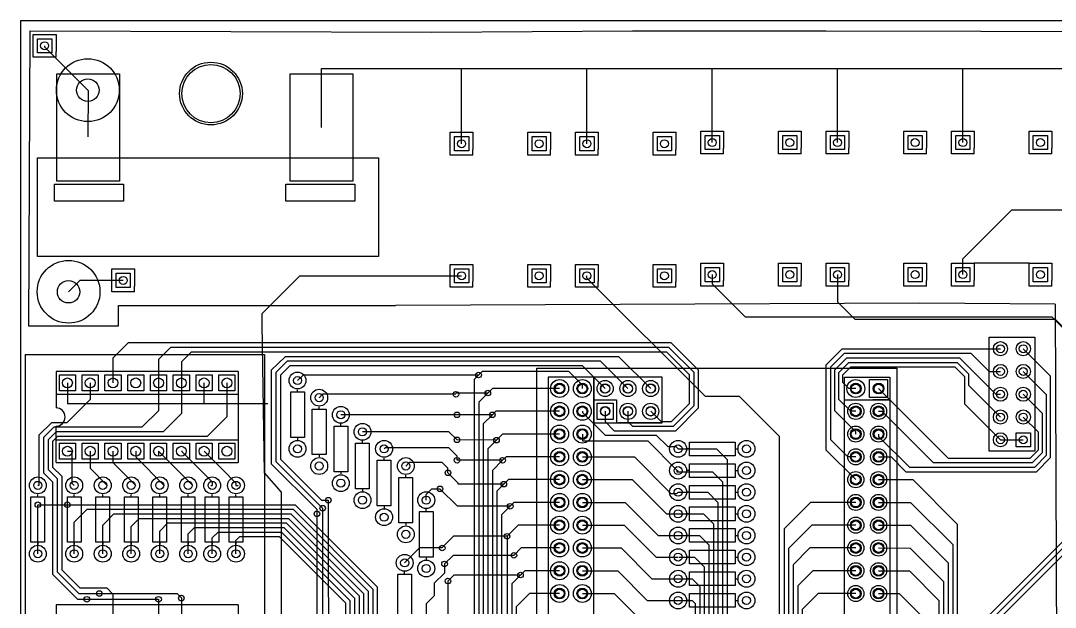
# Model space of a CAD drawing. Header units: millimetres. Extents: x 7 to 471, y -359 to -66.
# Drawn here: x 7.1 to 122.4, y -131.3 to -65.9 of the extents above; entities that cross this region are included whole.
import ezdxf

# ---------------------------------------------------------------- set-up
doc = ezdxf.new("R2010")
doc.units = ezdxf.units.MM

msp = doc.modelspace()

# ---------------------------------------------------------------- linework, layer by layer
for points in [[(7.11, -65.91), (471.11, -65.91)], [(7.11, -203.91), (7.11, -65.91)], [(8.13, -67.06), (8, -99.95)], [(8.13, -67.06), (52.96, -67.18), (75.31, -67.06), (96.9, -67.06), (165.86, -67.18), (165.99, -67.18)], [(11.05, -69.98), (8.51, -69.98), (8.51, -67.44), (11.05, -67.44), (11.05, -69.34)], [(9.78, -68.71), (9.78, -68.83), (14.6, -73.66)], [(11.05, -69.98), (11.05, -69.34)], [(40.64, -77.83), (40.64, -71.25), (155.83, -71.25)], [(56.26, -79.63), (56.26, -71.25)], [(70.23, -79.63), (70.23, -71.25)], [(84.2, -79.5), (84.2, -71.25)], [(98.17, -79.5), (98.17, -71.25)], [(112.14, -79.5), (112.14, -71.25)], [(14.6, -73.66), (14.64, -73.7), (14.6, -78.87)], [(57.53, -80.9), (54.99, -80.9), (54.99, -78.36), (57.53, -78.36), (57.53, -80.26)], [(66.17, -80.9), (63.63, -80.9), (63.63, -78.36), (66.17, -78.36), (66.17, -80.26)], [(71.5, -80.9), (68.96, -80.9), (68.96, -78.36), (71.5, -78.36), (71.5, -80.26)], [(80.14, -80.9), (77.6, -80.9), (77.6, -78.36), (80.14, -78.36), (80.14, -80.26)], [(85.47, -80.77), (82.93, -80.77), (82.93, -78.23), (85.47, -78.23), (85.47, -80.14)], [(94.11, -80.77), (91.57, -80.77), (91.57, -78.23), (94.11, -78.23), (94.11, -80.14)], [(99.44, -80.77), (96.9, -80.77), (96.9, -78.23), (99.44, -78.23), (99.44, -80.14)], [(108.08, -80.77), (105.54, -80.77), (105.54, -78.23), (108.08, -78.23), (108.08, -80.14)], [(113.41, -80.77), (110.87, -80.77), (110.87, -78.23), (113.41, -78.23), (113.41, -80.14)], [(122.05, -80.77), (119.51, -80.77), (119.51, -78.23), (122.05, -78.23), (122.05, -80.14)], [(57.53, -80.9), (57.53, -80.26)], [(66.17, -80.9), (66.17, -80.26)], [(71.5, -80.9), (71.5, -80.26)], [(80.14, -80.9), (80.14, -80.26)], [(85.47, -80.77), (85.47, -80.14)], [(94.11, -80.77), (94.11, -80.14)], [(99.44, -80.77), (99.44, -80.14)], [(108.08, -80.77), (108.08, -80.14)], [(113.41, -80.77), (113.41, -80.14)], [(122.05, -80.77), (122.05, -80.14)], [(112.14, -94.23), (112.14, -92.46), (117.6, -87), (163.2, -87)], [(57.53, -95.63), (54.99, -95.63), (54.99, -93.09), (57.53, -93.09), (57.53, -95)], [(66.17, -95.63), (63.63, -95.63), (63.63, -93.09), (66.17, -93.09), (66.17, -95)], [(71.5, -95.63), (68.96, -95.63), (68.96, -93.09), (71.5, -93.09), (71.5, -95)], [(80.14, -95.63), (77.6, -95.63), (77.6, -93.09), (80.14, -93.09), (80.14, -95)], [(85.47, -95.5), (82.93, -95.5), (82.93, -92.96), (85.47, -92.96), (85.47, -94.87)], [(94.11, -95.5), (91.57, -95.5), (91.57, -92.96), (94.11, -92.96), (94.11, -94.87)], [(99.44, -95.5), (96.9, -95.5), (96.9, -92.96), (99.44, -92.96), (99.44, -94.87)], [(108.08, -95.5), (105.54, -95.5), (105.54, -92.96), (108.08, -92.96), (108.08, -94.87)], [(113.41, -95.5), (110.87, -95.5), (110.87, -92.96), (113.41, -92.96), (113.41, -94.87)], [(119.51, -92.96), (113.41, -92.96)], [(122.05, -95.5), (119.51, -95.5), (119.51, -92.96), (122.05, -92.96), (122.05, -94.87)], [(19.81, -96.14), (17.27, -96.14), (17.27, -93.6), (19.81, -93.6), (19.81, -95.5)], [(36.2, -186.37), (36.2, -118.49), (34.29, -116.33), (34.04, -99.7), (34.04, -98.55), (38.23, -94.36), (56.26, -94.36)], [(91.69, -155.19), (91.69, -112.27), (87.25, -107.82), (83.44, -107.82), (70.23, -94.62), (70.23, -94.36)], [(84.2, -94.23), (84.2, -95.25), (87.88, -98.93), (122.05, -98.93), (124.84, -101.73), (124.71, -130.68), (124.84, -111.25)], [(98.17, -94.23), (98.17, -97.28), (100.08, -99.19), (122.43, -99.19), (128.02, -104.77), (162.05, -104.77), (188.34, -131.06), (195.48, -131.06), (200.41, -130.81)], [(18.54, -94.87), (13.72, -94.87), (12.45, -96.14)], [(19.81, -96.14), (19.81, -95.5)], [(57.53, -95.63), (57.53, -95)], [(66.17, -95.63), (66.17, -95)], [(71.5, -95.63), (71.5, -95)], [(80.14, -95.63), (80.14, -95)], [(85.47, -95.5), (85.47, -94.87)], [(94.11, -95.5), (94.11, -94.87)], [(99.44, -95.5), (99.44, -94.87)], [(108.08, -95.5), (108.08, -94.87)], [(113.41, -95.5), (113.41, -94.87)], [(122.05, -95.5), (122.05, -94.87)], [(18.03, -99.95), (18.03, -97.92), (18.03, -97.66), (48.89, -97.66), (48.89, -97.66), (48.89, -97.66)], [(122.43, -97.54), (107.31, -97.41), (48.89, -97.66)], [(122.43, -97.54), (122.7, -164.97)], [(8, -99.95), (9.14, -99.95), (17.78, -99.95), (17.91, -99.95), (18.03, -99.95)], [(72.26, -109.47), (72.26, -110.62), (73.28, -111.63), (80.14, -111.63), (82.68, -109.09), (82.68, -104.9), (79.63, -101.85), (19.09, -101.85), (17.4, -103.55), (17.4, -106.3)], [(74.8, -109.47), (74.8, -110.62), (75.31, -111.12), (79.88, -111.12), (82.17, -108.84), (82.17, -105.16), (79.37, -102.36), (23.82, -102.36), (22.48, -103.71), (22.48, -106.3)], [(100.2, -117.09), (96.9, -113.79), (96.9, -104.27), (98.68, -102.49), (116.33, -102.49)], [(102.74, -114.55), (104.14, -114.55), (105.79, -116.21), (120.33, -116.21), (121.92, -114.62), (121.92, -105.54), (118.87, -102.49)], [(7.62, -103.12), (7.62, -123.95), (7.62, -310.01)], [(34.29, -103.12), (34.29, -161.04), (34.29, -194.06), (34.29, -274.07), (34.29, -310.01), (7.62, -310.01)], [(7.62, -103.12), (34.29, -103.12)], [(77.34, -109.47), (78.49, -110.62), (79.67, -110.6), (81.66, -108.6), (81.66, -105.41), (79.12, -102.87), (26.12, -102.87), (25.02, -103.97), (25.02, -106.3)], [(77.34, -106.93), (73.79, -103.38), (36.58, -103.38), (35.05, -104.9), (35.05, -115.32), (40.13, -120.4), (40.13, -120.9)], [(100.2, -114.55), (99.31, -114.55), (97.41, -112.65), (97.41, -104.52), (98.93, -103), (113.03, -103), (115.06, -105.03), (116.33, -105.03)], [(100.2, -112.01), (100.2, -111.75), (97.86, -109.41), (97.86, -104.83), (99.19, -103.5), (111.76, -103.5), (115.82, -107.57), (116.33, -107.57)], [(74.8, -106.93), (71.75, -103.89), (36.83, -103.89), (35.56, -105.16), (35.56, -115.06), (40.77, -120.27)], [(72.26, -106.93), (69.72, -104.39), (37.13, -104.39), (36.07, -105.44), (36.07, -114.81), (40.64, -119.38), (41.4, -119.38)], [(64.64, -159.26), (64.64, -104.65)], [(64.64, -104.65), (104.77, -104.65), (104.77, -159.64)], [(100.2, -109.47), (99.65, -109.47), (98.32, -108.14), (98.32, -105.14), (99.44, -104.01), (111.51, -104.01), (112.78, -105.28), (112.78, -106.55), (116.33, -110.11)], [(100.2, -106.93), (99.44, -106.93), (98.77, -106.26), (98.77, -105.4), (99.65, -104.52), (111.25, -104.52), (112.32, -105.59), (112.32, -108.64), (116.33, -112.65)], [(31.37, -105.03), (11.05, -105.03)], [(11.05, -105.03), (11.05, -107.57)], [(31.37, -105.03), (31.37, -107.57)], [(58.15, -105.43), (38.59, -105.43), (37.97, -106.04)], [(69.72, -106.93), (69.72, -106.55), (68.2, -105.03), (58.55, -105.03), (57.66, -105.92), (57.66, -154.56), (53.98, -158.24), (53.98, -174.75), (63.88, -184.66), (70.36, -184.66), (78.49, -192.79), (89.15, -192.79), (91.95, -195.58), (91.95, -197.1), (93.73, -198.88), (93.73, -200.79), (92.58, -201.93), (91.53, -201.93)], [(78.61, -110.74), (78.61, -105.66), (70.99, -105.66), (70.99, -110.74), (78.61, -110.74), (73.74, -110.74)], [(98.93, -108.2), (98.93, -105.66), (104.01, -105.66), (104.01, -108.2), (102.11, -108.2)], [(102.74, -112.01), (102.74, -112.27), (106.17, -115.7), (120.14, -115.7), (121.47, -114.37), (121.47, -107.62), (118.87, -105.03)], [(14.86, -106.3), (14.86, -108.15), (12.27, -110.74), (10.54, -110.74), (9.14, -112.14), (9.14, -117.73), (9.02, -117.73)], [(22.48, -106.3), (22.48, -109.4), (20.62, -111.25), (10.79, -111.25), (9.65, -112.39), (9.65, -116.33), (10.67, -117.35), (10.67, -127.63), (13.46, -130.43), (14.48, -130.43)], [(25.02, -106.3), (25.02, -109.71), (22.99, -111.76), (11.05, -111.76), (10.16, -112.65), (10.16, -115.95), (11.18, -116.97), (11.18, -127.38), (13.59, -129.79), (15.87, -129.79)], [(30.1, -106.3), (30.1, -110.07), (27.9, -112.27), (11.23, -112.27), (10.71, -112.79), (10.67, -112.79), (10.67, -115.7), (11.68, -116.71), (11.68, -127.13), (13.72, -129.16), (16.71, -129.16), (17.4, -129.85), (17.4, -132.33)], [(12.32, -106.3), (12.32, -108.59), (27.56, -108.59), (27.56, -106.3)], [(37.97, -107.31), (37.97, -107.06)], [(67.18, -106.93), (59.69, -106.93), (59.18, -107.44)], [(102.74, -106.93), (110.49, -114.68), (119.63, -114.68), (120.56, -113.75), (120.56, -111.79), (118.87, -110.11)], [(155.83, -106.55), (125.73, -106.55), (124.59, -107.7), (124.59, -122.7), (112.78, -134.52), (112.78, -147.96), (124.59, -159.77), (124.59, -208.15), (127.13, -210.69), (131.95, -210.69), (132.08, -210.82)], [(153.42, -107.19), (125.98, -107.19), (125.09, -108.08), (125.09, -122.92), (113.28, -134.73), (113.28, -147.69), (125.09, -159.5), (125.09, -207.9), (127.38, -210.18), (134.49, -210.18), (134.75, -210.44)], [(11.05, -107.57), (31.37, -107.57)], [(11.05, -107.57), (11.05, -109.09)], [(31.37, -107.57), (31.37, -112.65)], [(37.21, -107.31), (37.97, -107.31)], [(37.21, -112.39), (37.21, -107.31)], [(37.97, -107.31), (38.74, -107.31)], [(38.74, -107.31), (38.74, -112.39)], [(55.63, -107.57), (40.77, -107.57), (40.39, -107.95)], [(59.18, -107.44), (58.17, -108.46), (58.17, -154.81), (54.48, -158.5), (54.48, -174.5), (64.13, -184.15), (70.61, -184.15), (78.74, -192.28), (89.41, -192.28), (92.46, -195.33), (92.46, -196.85), (94.23, -198.63), (94.23, -201.17), (88.9, -206.5), (88.9, -211.96), (101.35, -224.41), (101.35, -234.19), (106.93, -239.78), (106.93, -248.92), (95.12, -260.73), (95.12, -295.27)], [(59.18, -107.44), (55.63, -107.44), (55.63, -107.44)], [(70.99, -108.2), (73.53, -108.2), (73.53, -110.74)], [(98.93, -108.2), (102.11, -108.2)], [(102.74, -109.47), (103.12, -109.47), (108.84, -115.19), (119.89, -115.19), (121.01, -114.07), (121.01, -109.71), (118.87, -107.57)], [(151.76, -107.95), (151.51, -107.7), (126.24, -107.7), (125.6, -108.33), (125.6, -123.19), (113.79, -135), (113.79, -147.45), (125.6, -159.26), (125.6, -207.64), (127.63, -209.68), (135.51, -209.68), (136.4, -210.57), (136.4, -212.85)], [(27.56, -108.59), (34.67, -108.59)], [(39.62, -109.22), (40.39, -109.22)], [(39.62, -114.3), (39.62, -109.22)], [(40.39, -109.22), (40.39, -108.97)], [(40.39, -109.22), (41.15, -109.22)], [(41.15, -109.22), (41.15, -114.3)], [(67.18, -109.47), (60.07, -109.47), (59.69, -109.86)], [(69.72, -109.47), (69.72, -109.6), (72.26, -112.14), (77.96, -112.14), (79.25, -113.41), (80.14, -113.41), (80.39, -113.66)], [(55.75, -109.86), (42.8, -109.86)], [(59.69, -109.86), (58.67, -110.87), (58.67, -155.07), (54.99, -158.75), (54.99, -174.24), (64.39, -183.64), (70.87, -183.64), (78.99, -191.77), (89.66, -191.77), (91.19, -193.29)], [(59.69, -109.86), (55.75, -109.86)], [(11.05, -112.65), (11.05, -111.12)], [(42.04, -111.12), (42.8, -111.12)], [(42.04, -116.21), (42.04, -111.12)], [(42.8, -111.12), (42.8, -110.87)], [(42.8, -111.12), (43.56, -111.12)], [(43.56, -111.12), (43.56, -116.21)], [(55.75, -112.65), (54.84, -111.76), (45.21, -111.76)], [(11.05, -115.19), (11.05, -112.65)], [(11.05, -112.65), (31.37, -112.65)], [(31.37, -112.65), (31.37, -115.19)], [(37.97, -112.39), (37.21, -112.39)], [(37.97, -112.39), (37.97, -112.65)], [(38.74, -112.39), (37.97, -112.39)], [(45.21, -113.03), (45.21, -112.78)], [(60.15, -112.69), (59.18, -113.66), (59.18, -155.32), (55.5, -159), (55.5, -173.99), (64.64, -183.13), (71.12, -183.13), (79.25, -191.26), (89.92, -191.26), (93.52, -194.86), (93.52, -196.39), (95.25, -198.12), (95.25, -203.07), (90.55, -207.77)], [(60.15, -112.69), (55.75, -112.65)], [(67.18, -112.01), (60.83, -112.01), (60.15, -112.69)], [(69.72, -112.01), (69.72, -112.78), (77.01, -112.78), (80.26, -116.03), (80.26, -116.21), (80.39, -116.08)], [(81.66, -113.66), (81.66, -112.9)], [(81.66, -112.9), (86.74, -112.9)], [(86.74, -112.9), (86.74, -113.66)], [(116.33, -112.65), (118.87, -112.65)], [(12.32, -113.92), (12.83, -113.92), (12.83, -117.48), (13.08, -117.73)], [(14.86, -113.92), (14.86, -115.82), (16.76, -117.73)], [(17.4, -113.92), (17.4, -115.19), (19.94, -117.73)], [(19.94, -113.92), (19.94, -114.55), (23.11, -117.73)], [(22.48, -113.92), (26.29, -117.73)], [(22.48, -113.92), (22.48, -114.43)], [(25.02, -113.92), (28.45, -117.35), (28.45, -117.73)], [(25.02, -113.92), (25.15, -113.92)], [(27.56, -113.92), (29.59, -115.95), (31.11, -117.48), (31.11, -117.73)], [(44.45, -113.03), (45.21, -113.03)], [(44.45, -118.11), (44.45, -113.03)], [(45.21, -113.03), (45.97, -113.03)], [(45.97, -113.03), (45.97, -118.11)], [(55.75, -114.93), (55.75, -114.47), (54.82, -113.54), (47.75, -113.54), (47.62, -113.66)], [(80.39, -113.66), (84.69, -113.67), (85.85, -114.83), (85.85, -179.45), (86.49, -180.09), (95.5, -180.09), (105.41, -189.99), (105.41, -211.36), (108.84, -214.79), (108.84, -215.39)], [(81.66, -113.66), (81.41, -113.66)], [(81.66, -114.43), (81.66, -113.66)], [(86.74, -113.66), (87, -113.66)], [(86.74, -113.66), (86.74, -114.43)], [(11.05, -115.19), (31.37, -115.19)], [(40.39, -114.3), (39.62, -114.3)], [(40.39, -114.3), (40.39, -114.55)], [(41.15, -114.3), (40.39, -114.3)], [(46.86, -114.93), (47.62, -114.93)], [(46.86, -120.01), (46.86, -114.93)], [(47.62, -114.93), (47.62, -114.68)], [(47.62, -114.93), (48.39, -114.93)], [(48.39, -114.93), (48.39, -120.01)], [(54.74, -116.33), (54.74, -115.82), (54.1, -115.19), (50.42, -115.19), (50.04, -115.57)], [(60.83, -114.93), (55.75, -114.93)], [(60.83, -114.93), (59.69, -116.08), (59.69, -155.58), (56.01, -159.26), (56.01, -173.74), (64.9, -182.63), (71.37, -182.63), (79.5, -190.75), (90.17, -190.75), (93.98, -194.56), (93.98, -196.09), (95.76, -197.87), (95.76, -217.3), (102.36, -223.9), (102.36, -233.55), (105.16, -236.35)], [(67.18, -114.55), (61.21, -114.55), (60.83, -114.93)], [(69.72, -114.55), (75.52, -114.55), (79.58, -118.62), (80.26, -118.62), (80.39, -118.49)], [(86.74, -114.43), (81.66, -114.43)], [(81.66, -116.08), (81.66, -115.32)], [(81.66, -115.32), (86.74, -115.32)], [(86.74, -115.32), (86.74, -116.08)], [(42.8, -116.21), (42.04, -116.21)], [(42.8, -116.21), (42.8, -116.46)], [(43.56, -116.21), (42.8, -116.21)], [(60.97, -117.59), (55.88, -117.59), (55.88, -117.48), (54.74, -116.33)], [(80.26, -116.21), (84.22, -116.21), (85.34, -117.33), (85.34, -179.71), (86.23, -180.59), (95.25, -180.59), (104.9, -190.25), (104.9, -212.72), (111.51, -219.33), (111.51, -228.85), (116.59, -233.93), (116.59, -243.97), (116.35, -244.2)], [(81.66, -116.08), (81.41, -116.08)], [(81.66, -116.84), (81.66, -116.08)], [(86.74, -116.08), (87, -116.08)], [(86.74, -116.08), (86.74, -116.84)], [(49.28, -116.84), (50.04, -116.84)], [(49.28, -121.92), (49.28, -116.84)], [(50.04, -116.84), (50.04, -116.59)], [(50.04, -116.84), (50.8, -116.84)], [(50.8, -116.84), (50.8, -121.92)], [(60.97, -117.59), (60.2, -118.36), (60.2, -155.83), (56.51, -159.51), (56.51, -173.48), (65.15, -182.12), (71.63, -182.12), (79.76, -190.25), (90.42, -190.25), (94.49, -194.31), (94.49, -195.83), (96.27, -197.61), (96.27, -217.04), (102.87, -223.65), (102.87, -233.17), (106.81, -237.11), (106.81, -237.36)], [(67.18, -117.09), (61.47, -117.09), (60.97, -117.59)], [(69.72, -117.09), (75.29, -117.09), (79.1, -120.9), (80.39, -120.9)], [(86.74, -116.84), (81.66, -116.84)], [(102.74, -117.09), (106.56, -117.09), (111.51, -122.04), (111.51, -178.31), (114.55, -181.36), (121.03, -181.36)], [(9.02, -119), (9.02, -118.75)], [(13.08, -119), (13.08, -118.75)], [(16.26, -119), (16.26, -118.75)], [(19.43, -119), (19.43, -118.75)], [(22.61, -119), (22.61, -118.75)], [(25.78, -119), (25.78, -118.75)], [(28.32, -117.73), (28.45, -117.73)], [(28.45, -119), (28.45, -118.75)], [(31.11, -117.73), (31.37, -117.73)], [(31.11, -119), (31.11, -118.75)], [(45.21, -118.11), (44.45, -118.11)], [(45.21, -118.11), (45.21, -118.36)], [(45.97, -118.11), (45.21, -118.11)], [(52.32, -119.38), (52.32, -118.75), (52.96, -118.11), (53.85, -118.11)], [(61.68, -120.06), (55.8, -120.06), (53.85, -118.11)], [(80.39, -118.49), (83.69, -118.49), (84.84, -119.63), (84.84, -179.96), (85.98, -181.1), (95, -181.1), (104.39, -190.5), (104.39, -212.98), (111, -219.58), (111, -229.11), (116.08, -234.19), (116.08, -242.95), (115.82, -243.2)], [(81.66, -118.49), (81.41, -118.49)], [(81.66, -118.49), (81.66, -117.73)], [(81.66, -117.73), (86.74, -117.73)], [(81.66, -119.25), (81.66, -118.49)], [(86.74, -117.73), (86.74, -118.49)], [(86.74, -118.49), (87, -118.49)], [(86.74, -118.49), (86.74, -119.25)], [(8.25, -119), (9.02, -119)], [(8.25, -124.08), (8.25, -119)], [(9.02, -119), (9.78, -119)], [(9.02, -125.35), (9.02, -119.89)], [(9.02, -119.89), (12.32, -119.89)], [(9.78, -119), (9.78, -124.08)], [(12.32, -119), (13.08, -119)], [(12.32, -124.08), (12.32, -119)], [(12.32, -119.89), (37.72, -119.89), (46.86, -129.03), (46.86, -183.13), (49.4, -185.67), (69.72, -185.67), (77.85, -193.8), (88.65, -193.8), (90.8, -195.96), (90.8, -202.69), (88.39, -205.11), (85.47, -205.11)], [(13.08, -119), (13.84, -119)], [(13.84, -119), (13.84, -124.08)], [(15.49, -119), (16.26, -119)], [(15.49, -124.08), (15.49, -119)], [(16.26, -119), (17.02, -119)], [(17.02, -119), (17.02, -124.08)], [(18.67, -119), (19.43, -119)], [(18.67, -124.08), (18.67, -119)], [(19.43, -119), (20.19, -119)], [(20.19, -119), (20.19, -124.08)], [(21.84, -119), (22.61, -119)], [(21.84, -124.08), (21.84, -119)], [(22.61, -119), (23.37, -119)], [(23.37, -119), (23.37, -124.08)], [(25.02, -119), (25.78, -119)], [(25.02, -124.08), (25.02, -119)], [(25.78, -119), (26.54, -119)], [(26.54, -119), (26.54, -124.08)], [(27.69, -119), (28.45, -119)], [(27.69, -124.08), (27.69, -119)], [(28.45, -119), (29.21, -119)], [(29.21, -119), (29.21, -124.08)], [(30.35, -119), (31.11, -119)], [(30.35, -124.08), (30.35, -119)], [(31.11, -119), (31.88, -119)], [(31.88, -119), (31.88, -124.08)], [(41.4, -119.38), (41.53, -206.12), (38.86, -208.66), (31.88, -208.66)], [(67.18, -119.63), (62.1, -119.63), (61.68, -120.06)], [(69.72, -119.63), (74.48, -119.64), (78.16, -123.32), (80.39, -123.32)], [(86.74, -119.25), (81.66, -119.25)], [(100.2, -119.63), (95.15, -119.63), (92.2, -122.58), (92.2, -166.24), (90.68, -166.88)], [(102.74, -119.63), (106.3, -119.63), (111, -124.33), (111, -184.02), (113.41, -186.44), (121.03, -186.44)], [(13.08, -125.35), (13.08, -121.85), (14.54, -120.4), (37.47, -120.4), (46.35, -129.29), (46.35, -183.39), (49.15, -186.18), (69.47, -186.18), (77.6, -194.31), (88.39, -194.31), (90.3, -196.21), (90.3, -201.42), (89.15, -202.57), (85.47, -202.57)], [(16.26, -125.35), (16.26, -122.16), (17.51, -120.9), (37.21, -120.9), (45.85, -129.54), (45.85, -183.64), (48.89, -186.69), (69.22, -186.69), (77.34, -194.82), (88.14, -194.82), (89.79, -196.47), (89.79, -199.26), (89.03, -200.03), (85.47, -200.03)], [(40.13, -120.9), (40, -205.74), (38.73, -207.14), (30.23, -207.14)], [(40.77, -120.27), (40.77, -205.93), (38.8, -207.9), (30.86, -207.9)], [(47.62, -120.01), (46.86, -120.01)], [(47.62, -120.01), (47.62, -120.27)], [(48.39, -120.01), (47.62, -120.01)], [(51.56, -120.65), (52.32, -120.65)], [(51.56, -125.73), (51.56, -120.65)], [(52.32, -120.65), (52.32, -120.4)], [(52.32, -120.65), (53.09, -120.65)], [(53.09, -120.65), (53.09, -125.73)], [(61.68, -120.06), (60.71, -121.03), (60.71, -156.08), (57.02, -159.77), (57.02, -173.23), (65.41, -181.61), (71.88, -181.61), (80.01, -189.74), (90.68, -189.74), (95, -194.06), (95, -195.58), (96.77, -197.36), (96.77, -216.79), (103.38, -223.39), (103.38, -232.92), (107.95, -237.49), (107.95, -245.36), (111.38, -248.79), (112.39, -248.79)], [(80.39, -120.9), (83.21, -120.9), (84.33, -122.03), (84.33, -180.22), (85.73, -181.61), (94.74, -181.61), (103.89, -190.75), (103.89, -213.23), (110.49, -219.84), (110.49, -229.36), (115.57, -234.44), (115.57, -242.32), (115.19, -242.7), (115.19, -243.97), (116.59, -245.36), (116.59, -254.76), (115.82, -255.52), (115.7, -255.52)], [(81.66, -120.9), (81.41, -120.9)], [(81.66, -120.9), (81.66, -120.14)], [(81.66, -120.14), (86.74, -120.14)], [(81.66, -121.67), (81.66, -120.9)], [(86.74, -120.14), (86.74, -120.9)], [(86.74, -120.9), (87, -120.9)], [(86.74, -120.9), (86.74, -121.67)], [(19.43, -125.35), (19.43, -122.31), (20.33, -121.41), (36.96, -121.41), (45.34, -129.79), (45.34, -183.9), (48.64, -187.2), (68.96, -187.2), (77.09, -195.33), (87.24, -195.33), (87.88, -195.97), (87.88, -197.1), (87.5, -197.48), (85.47, -197.48)], [(22.61, -125.35), (22.61, -122.82), (23.51, -121.92), (36.7, -121.92), (44.83, -130.05), (44.83, -184.15), (48.39, -187.71), (68.71, -187.71), (77.72, -196.72), (80.39, -196.72), (81.15, -197.48), (82.93, -197.48)], [(50.04, -121.92), (49.28, -121.92)], [(50.04, -121.92), (50.04, -122.17)], [(50.8, -121.92), (50.04, -121.92)], [(67.18, -122.17), (62.56, -122.17), (61.33, -123.4)], [(69.72, -122.17), (74.39, -122.17), (77.95, -125.73), (80.39, -125.73)], [(86.74, -121.67), (81.66, -121.67)], [(100.2, -122.17), (95.31, -122.17), (92.71, -124.78), (92.71, -166.75), (91.31, -168.15)], [(102.74, -122.17), (106.28, -122.17), (110.49, -126.38), (110.49, -185.93), (113.54, -188.98), (121.03, -188.98)], [(25.78, -125.35), (25.78, -123.12), (26.48, -122.43), (36.45, -122.43), (44.32, -130.3), (44.32, -184.4), (48.13, -188.21), (68.45, -188.21), (80.26, -200.03), (82.93, -200.03)], [(28.45, -125.35), (28.45, -123.59), (29.11, -122.94), (36.2, -122.94), (43.81, -130.56), (43.81, -184.66), (47.88, -188.72), (68.2, -188.72), (79.37, -199.9), (79.37, -201.42), (80.52, -202.57), (82.93, -202.57)], [(80.39, -123.32), (82.78, -123.32), (83.82, -124.35), (83.82, -180.47), (85.47, -182.12), (94.49, -182.12), (103.38, -191.01), (103.38, -213.49), (109.98, -220.09), (109.98, -229.62), (115.06, -234.7), (115.06, -242.06), (114.68, -242.44), (114.68, -244.22), (116.08, -245.62), (116.08, -254.13), (115.7, -254.51)], [(81.66, -123.32), (81.41, -123.32)], [(81.66, -123.32), (81.66, -122.55)], [(81.66, -122.55), (86.74, -122.55)], [(81.66, -124.08), (81.66, -123.32)], [(86.74, -122.55), (86.74, -123.32)], [(86.74, -123.32), (87, -123.32)], [(86.74, -123.32), (86.74, -124.08)], [(9.02, -124.08), (8.25, -124.08)], [(9.02, -124.08), (9.02, -124.33)], [(9.78, -124.08), (9.02, -124.08)], [(13.08, -124.08), (12.32, -124.08)], [(13.08, -124.08), (13.08, -124.33)], [(13.84, -124.08), (13.08, -124.08)], [(16.26, -124.08), (15.49, -124.08)], [(16.26, -124.08), (16.26, -124.33)], [(17.02, -124.08), (16.26, -124.08)], [(19.43, -124.08), (18.67, -124.08)], [(19.43, -124.08), (19.43, -124.33)], [(20.19, -124.08), (19.43, -124.08)], [(22.61, -124.08), (21.84, -124.08)], [(22.61, -124.08), (22.61, -124.33)], [(23.37, -124.08), (22.61, -124.08)], [(25.78, -124.08), (25.02, -124.08)], [(25.78, -124.08), (25.78, -124.33)], [(26.54, -124.08), (25.78, -124.08)], [(28.45, -124.08), (27.69, -124.08)], [(28.45, -124.08), (28.45, -124.33)], [(29.21, -124.08), (28.45, -124.08)], [(31.11, -124.08), (30.35, -124.08)], [(31.11, -125.35), (31.11, -123.86), (31.53, -123.44), (35.94, -123.44), (43.31, -130.81), (43.31, -184.91), (47.62, -189.23), (67.95, -189.23), (78.87, -200.15), (78.87, -203.84), (80.14, -205.11), (82.93, -205.11)], [(31.11, -124.08), (31.11, -124.33)], [(31.88, -124.08), (31.11, -124.08)], [(61.33, -123.4), (55.37, -123.4), (54.1, -124.67), (54.1, -124.71)], [(61.33, -123.4), (61.33, -156.22), (57.53, -160.02), (57.53, -172.97), (65.66, -181.1), (72.14, -181.1), (80.26, -189.23), (90.93, -189.23), (95.5, -193.8), (95.5, -195.33), (97.28, -197.1), (97.28, -216.54), (103.89, -223.14), (103.89, -232.66), (108.46, -237.24), (108.46, -245.11), (111, -247.65), (112.78, -247.65), (113.41, -248.29), (113.41, -249.43), (113.16, -249.68)], [(86.74, -124.08), (81.66, -124.08)], [(54.1, -124.71), (51.56, -124.71), (49.91, -126.37)], [(62.09, -125.53), (55.32, -125.53), (54.36, -126.49)], [(67.18, -124.71), (62.89, -124.71), (62.09, -125.53)], [(69.72, -124.71), (74.03, -124.71), (77.46, -128.14), (80.39, -128.14)], [(81.66, -125.73), (81.66, -124.97)], [(81.66, -124.97), (86.74, -124.97)], [(86.74, -124.97), (86.74, -125.73)], [(100.2, -124.71), (95.08, -124.71), (93.22, -126.58), (93.22, -176.4), (92.07, -176.4), (91.69, -176.02)], [(102.74, -124.71), (106.25, -124.73), (109.98, -128.46), (109.98, -186.18), (111, -187.2), (111, -205.23), (112.14, -206.38), (120.9, -206.38), (121.03, -206.25)], [(52.32, -125.73), (51.56, -125.73)], [(52.32, -125.73), (52.32, -125.98)], [(53.09, -125.73), (52.32, -125.73)], [(54.36, -126.49), (54.36, -127.51), (53.21, -128.65), (53.21, -130.05), (52.32, -130.94), (52.32, -133.1)], [(80.52, -125.72), (82.22, -125.72), (83.31, -126.81), (83.31, -180.72), (85.22, -182.63), (94.23, -182.63), (102.87, -191.26), (102.87, -213.74), (109.47, -220.35), (109.47, -229.87), (114.55, -234.95), (114.55, -241.81), (114.17, -242.19), (114.17, -244.47), (115.55, -245.85), (115.55, -253.26), (115.19, -253.62)], [(81.66, -125.73), (81.41, -125.73)], [(81.66, -126.49), (81.66, -125.73)], [(86.74, -126.49), (81.66, -126.49)], [(86.74, -125.73), (87, -125.73)], [(86.74, -125.73), (86.74, -126.49)], [(49.15, -127.63), (49.91, -127.63)], [(49.15, -132.72), (49.15, -127.63)], [(49.91, -127.63), (49.91, -127.38)], [(49.91, -127.63), (50.67, -127.63)], [(50.67, -127.63), (50.67, -132.72)], [(62.83, -127.73), (55.4, -127.73), (54.74, -128.4)], [(62.83, -127.73), (61.85, -128.72), (61.85, -156.46), (58.04, -160.27), (58.04, -172.72), (65.91, -180.59), (72.39, -180.59), (80.52, -188.72), (91.19, -188.72), (96.01, -193.55), (96.01, -195.07), (97.79, -196.85), (97.79, -216.28), (104.39, -222.88), (104.39, -232.41), (109.22, -237.24), (109.22, -238), (109.09, -238.12)], [(67.18, -127.25), (63.31, -127.25), (62.83, -127.73)], [(69.72, -127.25), (73.66, -127.25), (76.96, -130.56), (80.39, -130.56)], [(81.66, -128.14), (81.66, -127.38)], [(81.66, -127.38), (86.74, -127.38)], [(86.74, -127.38), (86.74, -128.14)], [(100.2, -127.25), (95.4, -127.25), (93.73, -128.93), (93.73, -177.04), (92.58, -177.04), (91.57, -178.05)], [(102.74, -127.25), (106.18, -127.25), (109.47, -130.55), (109.47, -186.44), (110.49, -187.45), (110.49, -208.79), (113.16, -211.45), (120.9, -211.45), (121.03, -211.33)], [(54.74, -128.4), (54.74, -140.08)], [(80.39, -128.14), (81.96, -128.15), (82.8, -128.99), (82.8, -180.98), (84.96, -183.13), (93.98, -183.13), (102.36, -191.52), (102.36, -213.99), (108.97, -220.6), (108.97, -230.12), (114.05, -235.2), (114.05, -241.3), (113.54, -241.81), (113.54, -242.19)], [(81.66, -128.14), (81.41, -128.14)], [(81.66, -128.9), (81.66, -128.14)], [(86.74, -128.9), (81.66, -128.9)], [(86.74, -128.14), (87, -128.14)], [(86.74, -128.14), (86.74, -128.9)], [(15.87, -129.79), (24.55, -129.79), (25.02, -130.26), (25.02, -130.3)], [(25.02, -130.3), (25.02, -132.33)], [(67.18, -129.79), (63.82, -129.79), (62.36, -131.26), (62.36, -156.72), (58.55, -160.53), (58.55, -172.47), (66.17, -180.09), (72.64, -180.09), (80.77, -188.21), (91.44, -188.21), (96.52, -193.29), (96.52, -194.82), (98.3, -196.6), (98.3, -216.03), (104.9, -222.63), (104.9, -232.16), (109.73, -236.98), (109.73, -245.36), (110.24, -245.87)], [(69.72, -129.79), (73.28, -129.79), (76.45, -132.97), (80.26, -132.97)], [(81.66, -130.56), (81.66, -129.79)], [(81.66, -129.79), (86.74, -129.79)], [(86.74, -129.79), (86.74, -130.56)], [(100.2, -129.79), (96, -129.79), (94.23, -131.56), (94.23, -177.67), (93.09, -177.67), (91.82, -178.94)], [(102.74, -129.79), (105.03, -129.79), (109.22, -133.99), (109.22, -135.64), (118.62, -145.03), (119, -145.03)], [(31.37, -131.06), (11.05, -131.06)], [(11.05, -131.06), (11.05, -133.6)], [(14.48, -130.43), (22.48, -130.43)], [(22.48, -130.43), (22.48, -132.33)], [(31.37, -131.06), (31.37, -133.6)], [(80.27, -130.56), (81.96, -130.56), (82.3, -130.89), (82.3, -181.23), (84.71, -183.64), (93.73, -183.64), (101.85, -191.77), (101.85, -214.25), (108.46, -220.85), (108.46, -230.38), (113.54, -235.46), (113.54, -241.05), (112.9, -241.68), (112.9, -242.44), (113.67, -243.2), (113.67, -244.73), (115.06, -246.13), (115.06, -252.04), (114.81, -252.48), (114.81, -252.48)], [(81.66, -130.56), (81.41, -130.56)], [(81.66, -131.32), (81.66, -130.56)], [(86.74, -131.32), (81.66, -131.32)], [(86.74, -130.56), (87, -130.56)], [(86.74, -130.56), (86.74, -131.32)]]:
    msp.add_lwpolyline(points)
for points in [[(10.57, -67.92), (10.57, -69.49), (8.99, -69.49), (8.99, -67.92)], [(18.14, -83.82), (11.14, -83.82), (11.14, -71.83), (18.14, -71.83)], [(44.14, -83.82), (37.14, -83.82), (37.14, -71.83), (44.14, -71.83)], [(57.05, -78.84), (57.05, -80.42), (55.47, -80.42), (55.47, -78.84)], [(65.68, -78.84), (65.68, -80.42), (64.11, -80.42), (64.11, -78.84)], [(71.02, -78.84), (71.02, -80.42), (69.44, -80.42), (69.44, -78.84)], [(79.65, -78.84), (79.65, -80.42), (78.08, -80.42), (78.08, -78.84)], [(84.99, -78.71), (84.99, -80.29), (83.41, -80.29), (83.41, -78.71)], [(93.62, -78.71), (93.62, -80.29), (92.05, -80.29), (92.05, -78.71)], [(98.96, -78.71), (98.96, -80.29), (97.38, -80.29), (97.38, -78.71)], [(107.59, -78.71), (107.59, -80.29), (106.02, -80.29), (106.02, -78.71)], [(112.93, -78.71), (112.93, -80.29), (111.35, -80.29), (111.35, -78.71)], [(121.56, -78.71), (121.56, -80.29), (119.99, -80.29), (119.99, -78.71)], [(46.99, -92.2), (8.99, -92.2), (8.99, -81.2), (46.99, -81.2), (46.99, -92.2)], [(10.87, -85.98), (10.87, -84.2), (10.87, -84.19), (10.88, -84.18), (10.88, -84.17), (10.89, -84.16), (10.9, -84.16), (10.91, -84.15), (10.92, -84.15), (18.54, -84.15), (18.55, -84.15), (18.56, -84.16), (18.57, -84.16), (18.58, -84.17), (18.59, -84.18), (18.59, -84.19), (18.59, -84.2), (18.59, -85.98), (18.59, -85.99), (18.59, -86), (18.58, -86.01), (18.57, -86.02), (18.56, -86.02), (18.55, -86.03), (18.54, -86.03), (10.92, -86.03), (10.91, -86.03), (10.9, -86.02), (10.89, -86.02), (10.88, -86.01), (10.88, -86), (10.87, -85.99), (10.87, -85.98)], [(36.65, -85.98), (36.65, -84.2), (36.65, -84.19), (36.66, -84.18), (36.66, -84.17), (36.67, -84.16), (36.68, -84.16), (36.69, -84.15), (36.7, -84.15), (44.32, -84.15), (44.33, -84.15), (44.34, -84.16), (44.35, -84.16), (44.36, -84.17), (44.37, -84.18), (44.37, -84.19), (44.37, -84.2), (44.37, -85.98), (44.37, -85.99), (44.37, -86), (44.36, -86.01), (44.35, -86.02), (44.34, -86.02), (44.33, -86.03), (44.32, -86.03), (36.7, -86.03), (36.69, -86.03), (36.68, -86.02), (36.67, -86.02), (36.66, -86.01), (36.66, -86), (36.65, -85.99), (36.65, -85.98)], [(19.33, -94.08), (19.33, -95.66), (17.75, -95.66), (17.75, -94.08)], [(57.05, -93.57), (57.05, -95.15), (55.47, -95.15), (55.47, -93.57)], [(65.68, -93.57), (65.68, -95.15), (64.11, -95.15), (64.11, -93.57)], [(71.02, -93.57), (71.02, -95.15), (69.44, -95.15), (69.44, -93.57)], [(79.65, -93.57), (79.65, -95.15), (78.08, -95.15), (78.08, -93.57)], [(84.99, -93.45), (84.99, -95.02), (83.41, -95.02), (83.41, -93.45)], [(93.62, -93.45), (93.62, -95.02), (92.05, -95.02), (92.05, -93.45)], [(98.96, -93.45), (98.96, -95.02), (97.38, -95.02), (97.38, -93.45)], [(107.59, -93.45), (107.59, -95.02), (106.02, -95.02), (106.02, -93.45)], [(112.93, -93.45), (112.93, -95.02), (111.35, -95.02), (111.35, -93.45)], [(121.56, -93.45), (121.56, -95.02), (119.99, -95.02), (119.99, -93.45)], [(115.06, -113.92), (115.06, -101.22), (120.14, -101.22), (120.14, -113.92), (115.06, -113.92)], [(11.42, -105.4), (13.22, -105.4), (13.22, -107.2), (11.42, -107.2)], [(13.96, -105.4), (15.76, -105.4), (15.76, -107.2), (13.96, -107.2)], [(16.5, -105.4), (18.3, -105.4), (18.3, -107.2), (16.5, -107.2)], [(19.04, -105.4), (20.84, -105.4), (20.84, -107.2), (19.04, -107.2)], [(21.58, -105.4), (23.38, -105.4), (23.38, -107.2), (21.58, -107.2)], [(24.12, -105.4), (25.92, -105.4), (25.92, -107.2), (24.12, -107.2)], [(26.66, -105.4), (28.46, -105.4), (28.46, -107.2), (26.66, -107.2)], [(29.2, -105.4), (31, -105.4), (31, -107.2), (29.2, -107.2)], [(65.91, -146.3), (70.99, -146.3), (70.99, -105.66), (65.91, -105.66), (65.91, -146.3)], [(103.74, -107.93), (101.74, -107.93), (101.74, -105.93), (103.74, -105.93)], [(104.01, -159), (98.93, -159), (98.93, -108.2), (104.01, -108.2), (104.01, -159)], [(71.36, -108.57), (73.16, -108.57), (73.16, -110.37), (71.36, -110.37)], [(118.08, -113.44), (118.08, -111.86), (119.66, -111.86), (119.66, -113.44)], [(11.42, -113.02), (13.22, -113.02), (13.22, -114.82), (11.42, -114.82)], [(13.96, -113.02), (15.76, -113.02), (15.76, -114.82), (13.96, -114.82)], [(16.5, -113.02), (18.3, -113.02), (18.3, -114.82), (16.5, -114.82)], [(19.04, -113.02), (20.84, -113.02), (20.84, -114.82), (19.04, -114.82)], [(21.58, -113.02), (23.38, -113.02), (23.38, -114.82), (21.58, -114.82)], [(24.12, -113.02), (25.92, -113.02), (25.92, -114.82), (24.12, -114.82)], [(26.66, -113.02), (28.46, -113.02), (28.46, -114.82), (26.66, -114.82)], [(29.2, -113.02), (31, -113.02), (31, -114.82), (29.2, -114.82)]]:
    msp.add_lwpolyline(points, close=True)
for centre, radius in [((9.78, -68.71), 0.445), ((14.6, -73.66), 3.5), ((28.32, -74.04), 3.5), ((28.32, -74.04), 3.25), ((14.6, -73.66), 1.25), ((56.26, -79.63), 0.445), ((64.9, -79.63), 0.445), ((70.23, -79.63), 0.445), ((78.87, -79.63), 0.445), ((84.2, -79.5), 0.445), ((92.84, -79.5), 0.445), ((98.17, -79.5), 0.445), ((106.81, -79.5), 0.445), ((112.14, -79.5), 0.445), ((120.78, -79.5), 0.445), ((12.45, -96.14), 3.5), ((18.54, -94.87), 0.445), ((56.26, -94.36), 0.445), ((64.9, -94.36), 0.445), ((70.23, -94.36), 0.445), ((78.87, -94.36), 0.445), ((84.2, -94.23), 0.445), ((92.84, -94.23), 0.445), ((98.17, -94.23), 0.445), ((106.81, -94.23), 0.445), ((112.14, -94.23), 0.445), ((120.78, -94.23), 0.445), ((12.45, -96.14), 1.25), ((116.33, -102.49), 0.787), ((116.33, -102.49), 0.445), ((118.87, -102.49), 0.787), ((118.87, -102.49), 0.445), ((116.33, -105.03), 0.787), ((116.33, -105.03), 0.445), ((118.87, -105.03), 0.787), ((118.87, -105.03), 0.445), ((12.32, -106.3), 0.55), ((14.86, -106.3), 0.55), ((17.4, -106.3), 0.55), ((19.94, -106.3), 0.55), ((22.48, -106.3), 0.55), ((25.02, -106.3), 0.55), ((27.56, -106.3), 0.55), ((30.1, -106.3), 0.55), ((37.97, -106.04), 0.94), ((37.97, -106.04), 0.45), ((58.15, -105.43), 0.31), ((67.18, -106.93), 1), ((69.72, -106.93), 1), ((72.26, -106.93), 0.9), ((74.8, -106.93), 0.9), ((77.34, -106.93), 0.9), ((100.2, -106.93), 1), ((40.39, -107.95), 0.94), ((59.18, -107.44), 0.31), ((67.18, -106.93), 0.6), ((67.18, -106.94), 0.5), ((69.72, -106.93), 0.6), ((69.72, -106.94), 0.5), ((72.26, -106.93), 0.525), ((72.27, -106.93), 0.5), ((74.8, -106.93), 0.525), ((74.8, -106.93), 0.5), ((77.34, -106.93), 0.525), ((77.34, -106.93), 0.5), ((100.2, -106.93), 0.6), ((100.2, -106.95), 0.5), ((102.74, -106.93), 0.6), ((102.74, -106.95), 0.5), ((116.33, -107.57), 0.787), ((116.33, -107.57), 0.445), ((118.87, -107.57), 0.787), ((118.87, -107.57), 0.445), ((40.39, -107.95), 0.45), ((55.63, -107.57), 0.31), ((42.8, -109.86), 0.94), ((42.8, -109.86), 0.45), ((55.75, -109.86), 0.31), ((59.69, -109.86), 0.31), ((67.18, -109.47), 1), ((67.18, -109.47), 0.6), ((67.18, -109.47), 0.5), ((69.72, -109.47), 1), ((69.72, -109.47), 0.6), ((69.72, -109.47), 0.5), ((72.26, -109.47), 0.525), ((72.26, -109.47), 0.5), ((74.8, -109.47), 0.9), ((74.8, -109.47), 0.525), ((74.8, -109.47), 0.5), ((77.34, -109.47), 0.9), ((77.34, -109.47), 0.525), ((77.34, -109.47), 0.5), ((100.2, -109.47), 0.9), ((100.2, -109.47), 0.6), ((100.2, -109.48), 0.5), ((102.74, -109.47), 0.9), ((102.74, -109.47), 0.6), ((102.74, -109.48), 0.5), ((116.33, -110.11), 0.787), ((118.87, -110.11), 0.787), ((116.33, -110.11), 0.445), ((118.87, -110.11), 0.445), ((45.21, -111.76), 0.94), ((45.21, -111.76), 0.45), ((67.18, -112.01), 1), ((67.18, -112.01), 0.6), ((67.18, -112.01), 0.5), ((69.72, -112.01), 1), ((69.72, -112.01), 0.6), ((69.72, -112.01), 0.5), ((100.2, -112.01), 0.9), ((100.2, -112.01), 0.6), ((100.2, -112.02), 0.5), ((102.74, -112.01), 0.9), ((102.74, -112.01), 0.6), ((102.74, -112.02), 0.5), ((116.33, -112.65), 0.787), ((37.97, -113.66), 0.94), ((47.62, -113.66), 0.94), ((55.75, -112.65), 0.31), ((60.15, -112.69), 0.31), ((80.39, -113.66), 0.94), ((88.01, -113.66), 0.94), ((116.33, -112.65), 0.445), ((118.87, -112.65), 0.445), ((12.32, -113.92), 0.55), ((14.86, -113.92), 0.55), ((17.4, -113.92), 0.55), ((19.94, -113.92), 0.55), ((22.48, -113.92), 0.55), ((25.02, -113.92), 0.55), ((27.56, -113.92), 0.55), ((30.1, -113.92), 0.55), ((37.97, -113.66), 0.45), ((47.62, -113.66), 0.45), ((67.18, -114.55), 1), ((67.18, -114.55), 0.6), ((67.18, -114.55), 0.5), ((69.72, -114.55), 1), ((69.72, -114.55), 0.6), ((69.72, -114.55), 0.5), ((80.39, -113.66), 0.45), ((88.01, -113.66), 0.45), ((100.2, -114.55), 0.9), ((100.2, -114.55), 0.6), ((100.2, -114.56), 0.5), ((102.74, -114.55), 0.9), ((102.74, -114.55), 0.6), ((102.74, -114.56), 0.5), ((40.39, -115.57), 0.94), ((40.39, -115.57), 0.45), ((50.04, -115.57), 0.94), ((50.04, -115.57), 0.45), ((55.75, -114.93), 0.31), ((60.83, -114.93), 0.31), ((80.39, -116.08), 0.94), ((88.01, -116.08), 0.94), ((54.74, -116.33), 0.31), ((67.18, -117.09), 1), ((69.72, -117.09), 1), ((80.39, -116.08), 0.45), ((88.01, -116.08), 0.45), ((100.2, -117.09), 0.9), ((102.74, -117.09), 0.9), ((9.02, -117.73), 0.94), ((9.02, -117.73), 0.45), ((13.08, -117.73), 0.94), ((13.08, -117.73), 0.45), ((16.26, -117.73), 0.94), ((16.26, -117.73), 0.45), ((19.43, -117.73), 0.94), ((19.43, -117.73), 0.45), ((22.61, -117.73), 0.94), ((22.61, -117.73), 0.45), ((25.78, -117.73), 0.94), ((25.78, -117.73), 0.45), ((28.45, -117.73), 0.94), ((28.45, -117.73), 0.45), ((31.11, -117.73), 0.94), ((31.11, -117.73), 0.45), ((42.8, -117.48), 0.94), ((42.8, -117.48), 0.45), ((60.97, -117.59), 0.31), ((67.18, -117.09), 0.6), ((67.18, -117.09), 0.5), ((69.72, -117.09), 0.6), ((69.72, -117.09), 0.5), ((80.39, -118.49), 0.94), ((88.01, -118.49), 0.94), ((100.2, -117.09), 0.6), ((100.2, -117.1), 0.5), ((102.74, -117.09), 0.6), ((102.74, -117.1), 0.5), ((45.21, -119.38), 0.94), ((52.32, -119.38), 0.94), ((53.85, -118.11), 0.31), ((67.18, -119.63), 1), ((69.72, -119.63), 1), ((80.39, -118.49), 0.45), ((88.01, -118.49), 0.45), ((100.2, -119.63), 0.9), ((102.74, -119.63), 0.9), ((9.02, -119.89), 0.31), ((12.32, -119.89), 0.31), ((41.4, -119.38), 0.31), ((45.21, -119.38), 0.45), ((52.32, -119.38), 0.45), ((61.68, -120.06), 0.31), ((67.18, -119.63), 0.6), ((67.18, -119.63), 0.5), ((69.72, -119.63), 0.6), ((69.72, -119.63), 0.5), ((100.2, -119.63), 0.6), ((100.2, -119.64), 0.5), ((102.74, -119.63), 0.6), ((102.74, -119.64), 0.5), ((40.13, -120.9), 0.31), ((40.77, -120.27), 0.31), ((47.62, -121.28), 0.94), ((47.62, -121.28), 0.45), ((80.39, -120.9), 0.94), ((80.39, -120.9), 0.45), ((88.01, -120.9), 0.94), ((88.01, -120.9), 0.45), ((67.18, -122.17), 1), ((67.18, -122.17), 0.6), ((67.18, -122.17), 0.5), ((69.72, -122.17), 1), ((69.72, -122.17), 0.6), ((69.72, -122.17), 0.5), ((100.2, -122.17), 0.9), ((100.2, -122.17), 0.6), ((100.2, -122.18), 0.5), ((102.74, -122.17), 0.9), ((102.74, -122.17), 0.6), ((102.74, -122.18), 0.5), ((50.04, -123.19), 0.94), ((50.04, -123.19), 0.45), ((61.33, -123.4), 0.31), ((80.39, -123.32), 0.94), ((80.39, -123.32), 0.45), ((88.01, -123.32), 0.94), ((88.01, -123.32), 0.45), ((9.02, -125.35), 0.94), ((13.08, -125.35), 0.94), ((16.26, -125.35), 0.94), ((19.43, -125.35), 0.94), ((22.61, -125.35), 0.94), ((25.78, -125.35), 0.94), ((28.45, -125.35), 0.94), ((31.11, -125.35), 0.94), ((54.1, -124.71), 0.31), ((67.18, -124.71), 1), ((67.18, -124.71), 0.6), ((67.18, -124.71), 0.5), ((69.72, -124.71), 1), ((69.72, -124.71), 0.6), ((69.72, -124.71), 0.5), ((100.2, -124.71), 0.9), ((100.2, -124.71), 0.6), ((100.2, -124.72), 0.5), ((102.74, -124.71), 0.9), ((102.74, -124.71), 0.6), ((102.74, -124.72), 0.5), ((9.02, -125.35), 0.45), ((13.08, -125.35), 0.45), ((16.26, -125.35), 0.45), ((19.43, -125.35), 0.45), ((22.61, -125.35), 0.45), ((25.78, -125.35), 0.45), ((28.45, -125.35), 0.45), ((31.11, -125.35), 0.45), ((49.91, -126.37), 0.94), ((62.09, -125.53), 0.31), ((80.39, -125.73), 0.94), ((80.39, -125.73), 0.45), ((88.01, -125.73), 0.94), ((88.01, -125.73), 0.45), ((49.91, -126.37), 0.45), ((52.32, -127), 0.94), ((52.32, -127), 0.45), ((54.36, -126.49), 0.31), ((67.18, -127.25), 1), ((67.18, -127.25), 0.6), ((67.18, -127.25), 0.5), ((69.72, -127.25), 1), ((69.72, -127.25), 0.6), ((69.72, -127.25), 0.5), ((100.2, -127.25), 0.9), ((100.2, -127.25), 0.6), ((100.2, -127.26), 0.5), ((102.74, -127.25), 0.9), ((102.74, -127.25), 0.6), ((102.74, -127.26), 0.5), ((62.83, -127.73), 0.31), ((80.39, -128.14), 0.94), ((80.39, -128.14), 0.45), ((88.01, -128.14), 0.94), ((88.01, -128.14), 0.45), ((54.74, -128.4), 0.31), ((67.18, -129.79), 1), ((69.72, -129.79), 1), ((100.2, -129.79), 0.9), ((102.74, -129.79), 0.9), ((14.48, -130.43), 0.31), ((14.48, -130.43), 0.31), ((15.87, -129.79), 0.31), ((22.48, -130.43), 0.31), ((25.02, -130.3), 0.31), ((25.02, -130.3), 0.31), ((67.18, -129.79), 0.6), ((67.18, -129.79), 0.5), ((69.72, -129.79), 0.6), ((69.72, -129.79), 0.5), ((80.39, -130.56), 0.94), ((80.39, -130.56), 0.45), ((88.01, -130.56), 0.94), ((88.01, -130.56), 0.45), ((100.2, -129.79), 0.6), ((100.2, -129.8), 0.5), ((102.74, -129.79), 0.6), ((102.74, -129.8), 0.5)]:
    msp.add_circle(centre, radius)
msp.add_arc((11.05, -110.11), 1.02, 270, 90)

doc.saveas('drawing.dxf')
